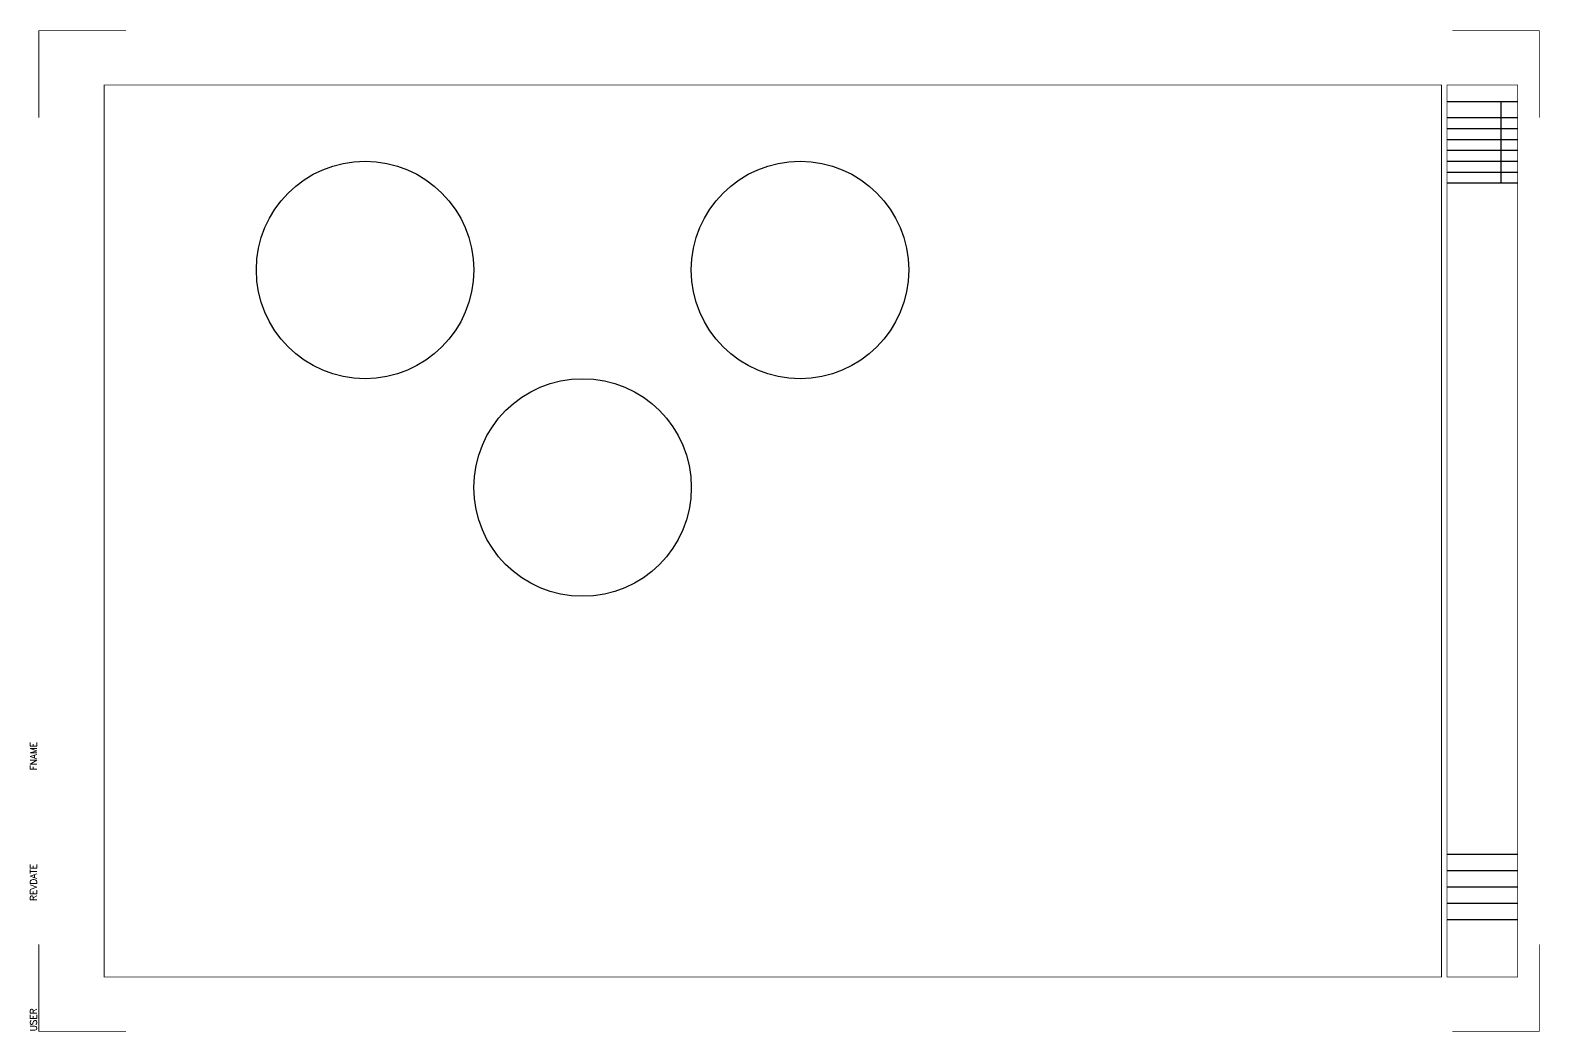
# Model space of a CAD drawing. Header units: inches. Extents: x -0.2 to 34.5, y 0 to 23.
import ezdxf

# ---------------------------------------------------------------- set-up
doc = ezdxf.new("R2010")
doc.units = ezdxf.units.IN
doc.header["$MEASUREMENT"] = 0
doc.layers.get('0').update_dxf_attribs({"color": 2})
doc.layers.add('Title Block', color=7, linetype='Continuous')
doc.styles.add('Roman', font='ROMANS.SHX')

# ---------------------------------------------------------------- blocks, each defined once
blk = doc.blocks.new('block-b')
at = {"color": 0}
blk.add_circle((17.5, 17.5), 2.5, dxfattribs=at)

msp = doc.modelspace()

# ---------------------------------------------------------------- linework, layer by layer
msp.add_circle((7.5, 17.5), 2.5)
at = {"color": 1}
msp.add_circle((12.5, 12.5), 2.5, dxfattribs=at)
at = {"layer": 'Title Block'}
for p, q in [((32.375, 21.375), (34, 21.375)), ((33.625, 19.5), (33.625, 21.375)), ((32.375, 21), (34, 21)), ((32.375, 20.75), (34, 20.75)), ((32.375, 20.5), (34, 20.5)), ((32.375, 20.25), (34, 20.25)), ((32.375, 20), (34, 20)), ((32.375, 19.75), (34, 19.75)), ((32.375, 19.5), (34, 19.5)), ((32.375, 4.0693), (34, 4.0693)), ((32.375, 3.6943), (34, 3.6943)), ((32.375, 3.3193), (34, 3.3193)), ((32.375, 2.9443), (34, 2.9443)), ((32.375, 2.5693), (34, 2.5693))]:
    msp.add_line(p, q, dxfattribs=at)
at = {"layer": 'Title Block', "const_width": 0.02}
for points in [[(0, 21), (0, 23), (2, 23)], [(32.5, 23), (34.5, 23), (34.5, 21)], [(0, 2), (0, 0), (2, 0)], [(32.5, 0), (34.5, 0), (34.5, 2)]]:
    msp.add_lwpolyline(points, dxfattribs=at)
for points in [[(1.5, 1.25), (32.25, 1.25), (32.25, 21.75), (1.5, 21.75)], [(32.375, 1.25), (34, 1.25), (34, 21.75), (32.375, 21.75)]]:
    msp.add_lwpolyline(points, close=True, dxfattribs=at)

# ---------------------------------------------------------------- block references
at = {"color": 0}
msp.add_blockref('block-b', (0, 0), dxfattribs=at)

# ---------------------------------------------------------------- texts
at = {"color": 0, "style": 'Roman', "flags": 8}
for tag, p in [('FNAME', (-0.05, 6)), ('REVDATE', (-0.05, 3)), ('USER', (-0.05, 0))]:
    msp.add_attdef(tag, p, '', height=0.15, rotation=90, dxfattribs=at)

doc.saveas('drawing.dxf')
